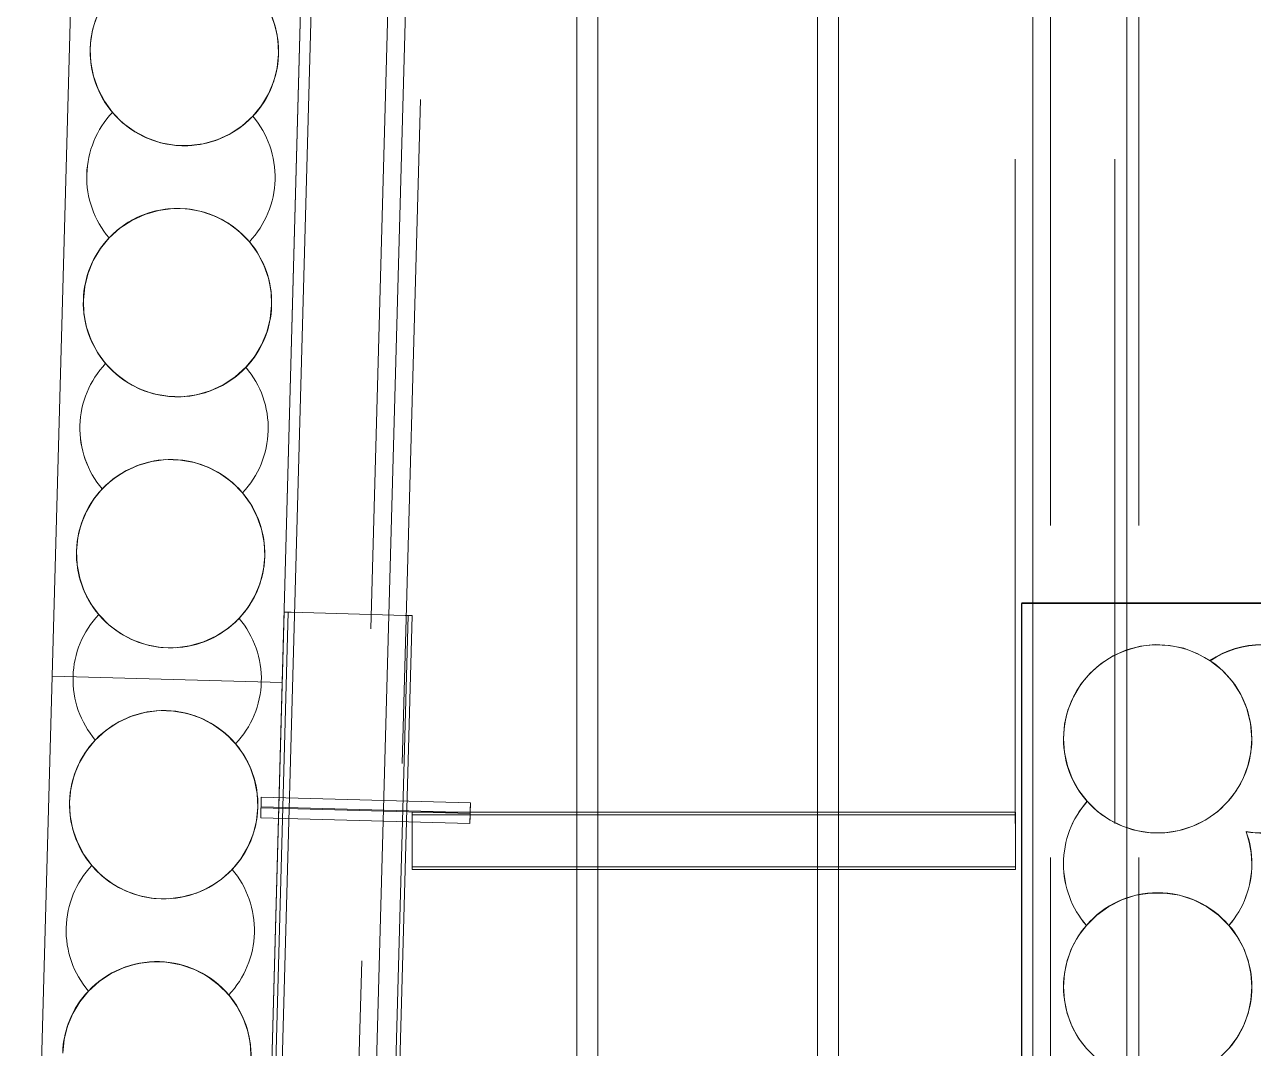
# Model space of a CAD drawing. Header units: metres. Extents: x 1753726 to 1755216, y 5920592 to 5921703.
# Drawn here: x 1755111.52 to 1755117.39, y 5921417.49 to 5921422.38 of the extents above; entities that cross this region are included whole.
import ezdxf

# ---------------------------------------------------------------- set-up
doc = ezdxf.new("R2010")
doc.units = ezdxf.units.M
doc.linetypes.add('CENTER', pattern=[50.8, 31.75, -6.35, 6.35, -6.35])
doc.linetypes.add('HIDDEN2', pattern=[4.7625, 3.175, -1.5875])
for name, color, linetype, lineweight in [('A-FLOR-____-OTLN', 9, 'Continuous', 9), ('A-WALL-____-OTLN', 2, 'Continuous', 9), ('P-PIPE-____-CNTR', 1, 'CENTER', 9), ('P-PIPE-____-OTLN', 6, 'HIDDEN2', 18), ('S-BEAM-____-OTLN', 7, 'Continuous', 9), ('S-FNDN-____-OTLN', 7, 'Continuous', 9)]:
    doc.layers.add(name, color=color, linetype=linetype, lineweight=lineweight)

# ---------------------------------------------------------------- blocks, each defined once
blk = doc.blocks.new('Link Sewer3 - Link Sewer-3913003-X-ARUP-GL-HERNE_BAY_ALIGNMENT')
at = {"layer": 'A-WALL-____-OTLN'}
for p, q in [((679.4705, 353.0049), (679.4705, 295.0049)), ((679.5705, 353.0049), (679.5705, 295.0049)), ((680.6205, 295.0049), (680.6205, 353.0049)), ((680.7205, 295.0049), (680.7205, 353.0049))]:
    blk.add_line(p, q, dxfattribs=at)
blk = doc.blocks.new('308492-ARUP-STPW-MOD-1600_rvt-1-X-ARUP-GL-HERNE_BAY_ALIGNMENT')
at = {"layer": 'A-WALL-____-OTLN'}
blk.add_blockref('Link Sewer3 - Link Sewer-3913003-X-ARUP-GL-HERNE_BAY_ALIGNMENT', (1754434.6848, 5921116.5106), dxfattribs=at)
blk = doc.blocks.new('Arup_Beam_Steel I Section_UB_AU - WALER 1 - B_610UB125-5289045-X-ARUP-GL-HERNE_BAY_ALIGNMENT')
at = {"layer": 'S-BEAM-____-OTLN'}
for p, q in [((1755112.6426, 5921415.4037), (1755112.7569, 5921419.5725)), ((1755112.6426, 5921415.4037), (1755112.7569, 5921419.5725)), ((1755112.7765, 5921419.572), (1755112.6622, 5921415.4032)), ((1755112.6622, 5921415.4032), (1755112.7765, 5921419.572)), ((1755112.6622, 5921415.4032), (1755112.7765, 5921419.572)), ((1755112.7765, 5921419.572), (1755112.7569, 5921419.5725)), ((1755112.7569, 5921419.5725), (1755112.7765, 5921419.572)), ((1755112.7765, 5921419.572), (1755112.7904, 5921419.5716)), ((1755112.7765, 5921419.572), (1755112.7904, 5921419.5716)), ((1755113.335, 5921419.5567), (1755112.7904, 5921419.5716)), ((1755112.7904, 5921419.5716), (1755113.335, 5921419.5567)), ((1755113.2348, 5921415.3875), (1755113.349, 5921419.5563)), ((1755113.349, 5921419.5563), (1755113.2348, 5921415.3875)), ((1755113.2348, 5921415.3875), (1755113.349, 5921419.5563)), ((1755113.2544, 5921415.3869), (1755113.3686, 5921419.5558)), ((1755113.2544, 5921415.3869), (1755113.3686, 5921419.5558)), ((1755113.335, 5921419.5567), (1755113.349, 5921419.5563)), ((1755113.335, 5921419.5567), (1755113.349, 5921419.5563)), ((1755113.349, 5921419.5563), (1755113.3686, 5921419.5558)), ((1755113.3686, 5921419.5558), (1755113.349, 5921419.5563)), ((1755112.6622, 5921415.4032), (1755112.6426, 5921415.4037)), ((1755112.6426, 5921415.4037), (1755112.6622, 5921415.4032)), ((1755112.6762, 5921415.4028), (1755112.6622, 5921415.4032)), ((1755112.6762, 5921415.4028), (1755112.6622, 5921415.4032)), ((1755113.2208, 5921415.3879), (1755112.6762, 5921415.4028)), ((1755112.6762, 5921415.4028), (1755113.2208, 5921415.3879)), ((1755113.2348, 5921415.3875), (1755113.2208, 5921415.3879)), ((1755113.2348, 5921415.3875), (1755113.2208, 5921415.3879)), ((1755113.2348, 5921415.3875), (1755113.2544, 5921415.3869)), ((1755113.2544, 5921415.3869), (1755113.2348, 5921415.3875))]:
    blk.add_line(p, q, dxfattribs=at)
blk = doc.blocks.new('Arup_Beam_Steel Circular Hollow Section_CHS_AU - STRUT 1-5298114-X-ARUP-GL-HERNE_BAY_ALIGNMENT')
at = {"layer": 'S-BEAM-____-OTLN'}
for p, q in [((-1.4409, 0.1238), (1.4409, 0.1238)), ((-1.4409, -0.1238), (1.4409, -0.1238))]:
    blk.add_line(p, q, dxfattribs=at)
blk = doc.blocks.new('Arup_Beam_Steel Circular Hollow Section_CHS_AU - 5171462-X-ARUP-GL-HERNE_BAY_ALIGNMENT')
at = {"layer": 'S-BEAM-____-OTLN'}
for p, q in [((681.5661, 302.105), (678.6843, 302.105)), ((678.6843, 301.832), (678.6843, 302.105)), ((678.6843, 301.832), (678.6843, 302.105)), ((681.5661, 302.105), (681.5661, 301.832)), ((681.5661, 302.105), (681.5661, 301.832)), ((681.5661, 302.0923), (678.6843, 302.0923)), ((678.6843, 302.0923), (678.6843, 301.8447)), ((678.6843, 302.0923), (678.6843, 301.8447)), ((681.5661, 301.8447), (681.5661, 302.0923)), ((681.5661, 301.8447), (681.5661, 302.0923)), ((678.6843, 301.8447), (681.5661, 301.8447)), ((678.6843, 301.832), (681.5661, 301.832))]:
    blk.add_line(p, q, dxfattribs=at)
blk = doc.blocks.new('HB_Struct Framing_Support_2 - HB_Struct Framing_Support-5141438-X-ARUP-GL-HERNE_BAY_ALIGNMENT')
at = {"layer": 'S-BEAM-____-OTLN'}
for p, q in [((0.0495, -0.015), (-0.0495, -0.015)), ((-0.0495, -0.015), (-0.0133, -0.015)), ((-0.0133, -0.015), (-0.0495, -0.015)), ((-0.0495, -0.015), (0.0495, -0.015)), ((-0.0495, -0.015), (-0.0495, -1.015)), ((-0.0495, -0.015), (-0.0495, -1.015)), ((-0.0495, -0.015), (-0.0495, -1.015)), ((-0.0495, -0.015), (-0.0495, -1.015)), ((-0.0133, -0.015), (-0.0023, -0.015)), ((-0.0133, -0.015), (-0.0023, -0.015)), ((-0.0023, -1.015), (-0.0023, -0.015)), ((-0.0023, -1.015), (-0.0023, -0.015)), ((0.0023, -0.015), (0.0023, -1.015)), ((0.0023, -0.015), (0.0133, -0.015)), ((0.0023, -0.015), (0.0133, -0.015)), ((0.0023, -1.015), (0.0023, -0.015)), ((0.0495, -0.015), (0.0133, -0.015)), ((0.0133, -0.015), (0.0495, -0.015)), ((0.0495, -1.015), (0.0495, -0.015)), ((0.0495, -0.015), (0.0495, -1.015)), ((0.0495, -0.015), (0.0495, -1.015)), ((0.0495, -0.015), (0.0495, -1.015)), ((0.0495, -1.015), (-0.0495, -1.015)), ((-0.0495, -1.015), (-0.0133, -1.015)), ((-0.0133, -1.015), (-0.0495, -1.015)), ((-0.0495, -1.015), (0.0495, -1.015)), ((-0.0023, -1.015), (-0.0133, -1.015)), ((-0.0023, -1.015), (-0.0133, -1.015)), ((0.0133, -1.015), (0.0023, -1.015)), ((0.0133, -1.015), (0.0023, -1.015)), ((0.0495, -1.015), (0.0133, -1.015)), ((0.0133, -1.015), (0.0495, -1.015))]:
    blk.add_line(p, q, dxfattribs=at)
blk = doc.blocks.new('308492-ARUP-STTW-MOD-0100_rvt-1-X-ARUP-GL-HERNE_BAY_ALIGNMENT')
at = {"layer": 'S-BEAM-____-OTLN'}
for p, q in [((1755120.2805, 5921419.6169), (1755116.2809, 5921419.6169)), ((1755116.2809, 5921419.6169), (1755116.2809, 5921418.4169)), ((1755116.2809, 5921418.4169), (1755116.2809, 5921419.6169)), ((1755116.2809, 5921419.6169), (1755120.2805, 5921419.6169)), ((1755116.2809, 5921418.4169), (1755116.2809, 5921412.5289)), ((1755116.2809, 5921412.5289), (1755116.2809, 5921418.4169))]:
    blk.add_line(p, q, dxfattribs=at)
at = {"layer": 'S-FNDN-____-OTLN'}
for p, q in [((1755116.2807, 5921398.3141), (1755116.2807, 5921419.6141)), ((1755116.2807, 5921419.6141), (1755120.2807, 5921419.6141)), ((1755120.2807, 5921419.6141), (1755116.2807, 5921419.6141)), ((1755116.2807, 5921419.6141), (1755116.2807, 5921398.3141))]:
    blk.add_line(p, q, dxfattribs=at)
at = {"layer": 'S-FNDN-____-OTLN', "flags": 128}
for points in [[(1755116.4805, 5921418.9669), (1755116.4859, 5921419.0361), (1755116.5018, 5921419.1036), (1755116.5279, 5921419.1679), (1755116.5635, 5921419.2274), (1755116.6079, 5921419.2807), (1755116.6599, 5921419.3265), (1755116.7184, 5921419.3638), (1755116.7819, 5921419.3917), (1755116.8489, 5921419.4095), (1755116.9179, 5921419.4168), (1755116.9871, 5921419.4134), (1755117.0551, 5921419.3994), (1755117.12, 5921419.3751), (1755117.1805, 5921419.3411)], [(1755117.1805, 5921419.3411), (1755117.12, 5921419.3751), (1755117.0551, 5921419.3994), (1755116.9871, 5921419.4134), (1755116.9179, 5921419.4168), (1755116.8489, 5921419.4095), (1755116.7819, 5921419.3917), (1755116.7184, 5921419.3638), (1755116.6599, 5921419.3265), (1755116.6079, 5921419.2807), (1755116.5635, 5921419.2274), (1755116.5279, 5921419.1679), (1755116.5018, 5921419.1036), (1755116.4859, 5921419.0361), (1755116.4805, 5921418.9669)], [(1755117.1805, 5921419.3411), (1755117.2381, 5921419.2954), (1755117.2875, 5921419.2409), (1755117.3274, 5921419.1791), (1755117.3566, 5921419.1116), (1755117.3745, 5921419.0403), (1755117.3805, 5921418.9669)], [(1755117.3805, 5921418.9669), (1755117.3745, 5921419.0403), (1755117.3566, 5921419.1116), (1755117.3274, 5921419.1791), (1755117.2875, 5921419.2409), (1755117.2381, 5921419.2954), (1755117.1805, 5921419.3411)], [(1755116.594, 5921418.6682), (1755116.5543, 5921418.72), (1755116.5225, 5921418.777), (1755116.4994, 5921418.8381), (1755116.4852, 5921418.9018), (1755116.4805, 5921418.9669)], [(1755116.4805, 5921418.9669), (1755116.4852, 5921418.9018), (1755116.4994, 5921418.8381), (1755116.5225, 5921418.777), (1755116.5543, 5921418.72), (1755116.594, 5921418.6682)], [(1755117.3805, 5921418.9669), (1755117.3758, 5921418.9018), (1755117.3617, 5921418.8381), (1755117.3385, 5921418.777), (1755117.3067, 5921418.72), (1755117.267, 5921418.6682)], [(1755117.267, 5921418.6682), (1755117.3067, 5921418.72), (1755117.3385, 5921418.777), (1755117.3617, 5921418.8381), (1755117.3758, 5921418.9018), (1755117.3805, 5921418.9669)], [(1755117.267, 5921418.6682), (1755117.2174, 5921418.6202), (1755117.1609, 5921418.5804), (1755117.0991, 5921418.5497), (1755117.0333, 5921418.5288), (1755116.965, 5921418.5183), (1755116.896, 5921418.5183), (1755116.8277, 5921418.5288), (1755116.7619, 5921418.5497), (1755116.7001, 5921418.5804), (1755116.6437, 5921418.6202), (1755116.594, 5921418.6682)], [(1755116.594, 5921418.6682), (1755116.6437, 5921418.6202), (1755116.7001, 5921418.5804), (1755116.7619, 5921418.5497), (1755116.8277, 5921418.5288), (1755116.896, 5921418.5183), (1755116.965, 5921418.5183), (1755117.0333, 5921418.5288), (1755117.0991, 5921418.5497), (1755117.1609, 5921418.5804), (1755117.2174, 5921418.6202), (1755117.267, 5921418.6682)], [(1755117.3805, 5921418.3694), (1755117.3774, 5921418.4218), (1755117.3683, 5921418.4734), (1755117.3532, 5921418.5236)], [(1755117.3533, 5921418.5236), (1755117.3683, 5921418.4734), (1755117.3774, 5921418.4218), (1755117.3805, 5921418.3694)], [(1755116.5898, 5921418.0754), (1755116.6397, 5921418.1248), (1755116.6966, 5921418.1659), (1755116.7593, 5921418.1976), (1755116.8261, 5921418.2191), (1755116.8954, 5921418.23), (1755116.9656, 5921418.23), (1755117.035, 5921418.2191), (1755117.1018, 5921418.1976), (1755117.1644, 5921418.1659), (1755117.2213, 5921418.1248), (1755117.2712, 5921418.0754)], [(1755117.2712, 5921418.0754), (1755117.2213, 5921418.1248), (1755117.1644, 5921418.1659), (1755117.1018, 5921418.1976), (1755117.035, 5921418.2191), (1755116.9656, 5921418.23), (1755116.8954, 5921418.23), (1755116.8261, 5921418.2191), (1755116.7593, 5921418.1976), (1755116.6966, 5921418.1659), (1755116.6397, 5921418.1248), (1755116.5898, 5921418.0754)], [(1755116.4805, 5921417.7814), (1755116.4851, 5921417.8453), (1755116.4986, 5921417.9079), (1755116.521, 5921417.9679), (1755116.5515, 5921418.0241), (1755116.5898, 5921418.0754)], [(1755116.5898, 5921418.0754), (1755116.5515, 5921418.0241), (1755116.521, 5921417.9679), (1755116.4986, 5921417.9079), (1755116.4851, 5921417.8453), (1755116.4805, 5921417.7814)], [(1755117.2712, 5921418.0754), (1755117.3095, 5921418.0241), (1755117.3401, 5921417.9679), (1755117.3624, 5921417.9079), (1755117.376, 5921417.8453), (1755117.3805, 5921417.7814)], [(1755117.3805, 5921417.7814), (1755117.376, 5921417.8453), (1755117.3624, 5921417.9079), (1755117.3401, 5921417.9679), (1755117.3095, 5921418.0241), (1755117.2712, 5921418.0754)], [(1755116.5898, 5921417.4874), (1755116.5515, 5921417.5387), (1755116.521, 5921417.595), (1755116.4986, 5921417.655), (1755116.4851, 5921417.7175), (1755116.4805, 5921417.7814)], [(1755116.4805, 5921417.7814), (1755116.4851, 5921417.7175), (1755116.4986, 5921417.655), (1755116.521, 5921417.595), (1755116.5515, 5921417.5387), (1755116.5898, 5921417.4874)], [(1755117.3805, 5921417.7814), (1755117.376, 5921417.7175), (1755117.3624, 5921417.655), (1755117.3401, 5921417.595), (1755117.3095, 5921417.5387), (1755117.2712, 5921417.4874)], [(1755117.2712, 5921417.4874), (1755117.3095, 5921417.5387), (1755117.3401, 5921417.595), (1755117.3624, 5921417.655), (1755117.376, 5921417.7175), (1755117.3805, 5921417.7814)], [(1755117.2712, 5921417.4874), (1755117.2213, 5921417.438), (1755117.1644, 5921417.397), (1755117.1018, 5921417.3653), (1755117.035, 5921417.3437), (1755116.9656, 5921417.3328), (1755116.8954, 5921417.3328), (1755116.8261, 5921417.3437), (1755116.7593, 5921417.3653), (1755116.6966, 5921417.397), (1755116.6397, 5921417.438), (1755116.5898, 5921417.4874)], [(1755116.5898, 5921417.4874), (1755116.6397, 5921417.438), (1755116.6966, 5921417.397), (1755116.7593, 5921417.3653), (1755116.8261, 5921417.3437), (1755116.8954, 5921417.3328), (1755116.9656, 5921417.3328), (1755117.035, 5921417.3437), (1755117.1018, 5921417.3653), (1755117.1644, 5921417.397), (1755117.2213, 5921417.438), (1755117.2712, 5921417.4874)]]:
    blk.add_lwpolyline(points, dxfattribs=at)
at = {"layer": 'S-FNDN-____-OTLN'}
for centre, start, end in [((1755116.9307, 5921418.9656), 56.25101, 180), ((1755117.4305, 5921418.9669), 56.25101, 123.74899), ((1755117.4307, 5921418.9656), 56.25101, 123.74899), ((1755117.4307, 5921418.9656), 56.25101, 123.74899), ((1755116.9305, 5921418.9669), 0, 56.25101), ((1755116.9305, 5921418.9669), 0, 56.25101), ((1755116.9307, 5921418.9656), 180, 221.4883), ((1755116.9305, 5921418.9669), 318.39971, 0), ((1755116.9305, 5921418.9669), 318.39971, 0), ((1755116.9305, 5921418.3694), 138.39971, 180), ((1755116.9305, 5921418.3694), 138.39971, 180), ((1755116.9307, 5921418.3694), 138.5117, 180), ((1755116.9305, 5921418.9669), 221.60029, 318.39971), ((1755116.9305, 5921418.9669), 221.60029, 318.39971), ((1755117.4305, 5921418.9669), 260.11518, 303.74899), ((1755116.9307, 5921418.3694), 0, 19.85145), ((1755116.9305, 5921418.3694), 180, 220.79339), ((1755116.9305, 5921418.3694), 180, 220.7934), ((1755116.9307, 5921418.3694), 180, 220.79339), ((1755116.9307, 5921418.3694), 180, 220.79339), ((1755116.9305, 5921418.3694), 319.20661, 0), ((1755116.9307, 5921418.3694), 319.20661, 0), ((1755116.9305, 5921417.7814), 40.79339, 139.20661), ((1755116.9305, 5921417.7814), 40.79339, 139.20661), ((1755116.9307, 5921417.7814), 139.20661, 180), ((1755116.9307, 5921417.7814), 139.20661, 180), ((1755116.9307, 5921417.7814), 0, 40.79339), ((1755116.9307, 5921417.7814), 0, 40.79339), ((1755116.9307, 5921417.7814), 180, 220.79339), ((1755116.9307, 5921417.7814), 180, 220.79339), ((1755116.9307, 5921417.7814), 319.20661, 0)]:
    blk.add_arc(centre, 0.45, start, end, dxfattribs=at)
for centre, major_axis, start_param, end_param in [((1755116.9307, 5921418.9656), (0.45, 0), 0.981765, 3.141593), ((1755117.4305, 5921418.9669), (-0.368, 0.259), 4.73673, 5.914792), ((1755116.9307, 5921418.9656), (0.3729, 0.2518), 2.547715, 3.271823), ((1755116.9307, 5921418.3694), (0.2518, 0.3729), 1.440566, 2.164674), ((1755117.4305, 5921418.9669), (0.0756, 0.4436), 3.137906, 3.899459), ((1755117.4307, 5921418.9656), (-0.2195, 0.3929), 2.460761, 3.221165), ((1755117.4307, 5921418.9656), (0, 0.45), 2.97022, 3.730624), ((1755116.9307, 5921418.3694), (-0.0335, 0.4488), 4.63785, 4.984323), ((1755116.9305, 5921418.3694), (-0.2763, 0.3552), 3.339177, 4.051157), ((1755116.9307, 5921418.3694), (-0.2359, 0.3832), 3.448512, 4.160491), ((1755116.9307, 5921417.7814), (-0.2359, 0.3832), 3.448512, 4.160491)]:
    blk.add_ellipse(centre, major_axis=major_axis, ratio=1, start_param=start_param, end_param=end_param, dxfattribs=at)
at = {"layer": 'S-BEAM-____-OTLN'}
for name, p in [('Arup_Beam_Steel I Section_UB_AU - WALER 1 - B_610UB125-5289045-X-ARUP-GL-HERNE_BAY_ALIGNMENT', (0, 0)), ('Arup_Beam_Steel Circular Hollow Section_CHS_AU - 5171462-X-ARUP-GL-HERNE_BAY_ALIGNMENT', (1754434.6848, 5921116.5106))]:
    blk.add_blockref(name, p, dxfattribs=at)
for name, p, rotation in [('HB_Struct Framing_Support_2 - HB_Struct Framing_Support-5141438-X-ARUP-GL-HERNE_BAY_ALIGNMENT', (1755112.6312, 5921418.6396), 88.42986395248445), ('Arup_Beam_Steel Circular Hollow Section_CHS_AU - STRUT 1-5298114-X-ARUP-GL-HERNE_BAY_ALIGNMENT', (1755114.81, 5921418.4791), 180)]:
    blk.add_blockref(name, p, dxfattribs=dict(at, rotation=rotation))
blk = doc.blocks.new('308492-ARUP-STRW-MOD-1700_rvt-1-X-ARUP-GL-HERNE_BAY_ALIGNMENT')
at = {"layer": 'A-FLOR-____-OTLN'}
for p, q in [((1755112.6039, 5921412.1659), (1755113.3916, 5921440.9044)), ((1755113.3916, 5921440.9044), (1755112.6039, 5921412.1659))]:
    blk.add_line(p, q, dxfattribs=at)
at = {"layer": 'S-BEAM-____-OTLN'}
for p, q in [((1755111.7453, 5921422.8154), (1755111.6481, 5921419.2667)), ((1755111.7453, 5921422.8154), (1755111.6481, 5921419.2667)), ((1755112.7476, 5921419.2366), (1755112.8449, 5921422.7853)), ((1755112.8449, 5921422.7853), (1755112.7476, 5921419.2366)), ((1755111.6481, 5921419.2667), (1755111.5165, 5921414.4685)), ((1755111.6481, 5921419.2667), (1755111.5165, 5921414.4685)), ((1755112.7476, 5921419.2366), (1755111.6481, 5921419.2667)), ((1755111.6481, 5921419.2667), (1755112.7476, 5921419.2366)), ((1755112.6161, 5921414.4384), (1755112.7476, 5921419.2366)), ((1755112.7476, 5921419.2366), (1755112.6161, 5921414.4384))]:
    blk.add_line(p, q, dxfattribs=at)
for centre, start, end in [((1755112.2801, 5921422.2505), 178.42986, 220.24018), ((1755112.2636, 5921421.6508), 136.61955, 178.42986), ((1755112.2636, 5921421.6508), 178.42986, 220.24018), ((1755112.2636, 5921421.6508), 316.61955, 358.42986), ((1755112.2636, 5921421.6508), 316.61955, 358.42986), ((1755112.2472, 5921421.051), 178.42986, 220.24018), ((1755112.2307, 5921420.4512), 136.61955, 178.42986), ((1755112.2307, 5921420.4512), 178.42986, 220.24018), ((1755112.2307, 5921420.4512), 316.61955, 358.42986), ((1755112.2307, 5921420.4512), 316.61955, 358.42986), ((1755112.2143, 5921419.8514), 136.61955, 178.42986), ((1755112.2143, 5921419.8514), 358.42986, 40.24018), ((1755112.2143, 5921419.8514), 358.42986, 40.24018), ((1755112.2143, 5921419.8514), 316.61955, 358.42986), ((1755112.1979, 5921419.2517), 136.61955, 178.42986), ((1755112.1979, 5921419.2517), 136.61955, 178.42986), ((1755112.1979, 5921419.2517), 358.42986, 40.24018), ((1755112.1979, 5921419.2517), 358.42986, 40.24018), ((1755112.1979, 5921419.2517), 178.42986, 220.24018), ((1755112.1979, 5921419.2517), 316.61955, 358.42986), ((1755112.1979, 5921419.2517), 316.61955, 358.42986), ((1755112.1814, 5921418.6519), 136.61955, 178.42986), ((1755112.1814, 5921418.6519), 358.42986, 40.24018), ((1755112.1814, 5921418.6519), 358.42986, 40.24018), ((1755112.1814, 5921418.6519), 178.42986, 220.24018), ((1755112.1814, 5921418.6519), 316.61955, 358.42986), ((1755112.165, 5921418.0521), 136.61955, 178.42986), ((1755112.165, 5921418.0521), 136.61955, 178.42986), ((1755112.165, 5921418.0521), 358.42986, 40.24018), ((1755112.165, 5921418.0521), 178.42986, 220.24018), ((1755112.165, 5921418.0521), 316.61955, 358.42986), ((1755112.165, 5921418.0521), 316.61955, 358.42986), ((1755112.1485, 5921417.4524), 136.61955, 178.42986), ((1755112.1485, 5921417.4524), 358.42986, 40.24018), ((1755112.1485, 5921417.4524), 358.42986, 40.24018)]:
    blk.add_arc(centre, 0.45, start, end, dxfattribs=at)
for centre, major_axis, start_param, end_param in [((1755112.2801, 5921422.2505), (-0.4049, 0.1964), 3.56592, 6.707512), ((1755112.2801, 5921422.2505), (0.4393, 0.0974), 6.037659, 9.179252), ((1755112.2801, 5921422.2505), (0.0611, 0.4458), 1.679584, 2.409311), ((1755112.2801, 5921422.2505), (-0.2957, 0.3392), 3.2383, 3.968028), ((1755112.2801, 5921422.2505), (-0.2426, 0.379), 3.386007, 4.115735), ((1755112.2636, 5921421.6508), (0.4484, 0.0382), 2.299465, 3.029193), ((1755112.2636, 5921421.6508), (-0.4249, 0.1481), 3.449641, 4.179369), ((1755112.2636, 5921421.6508), (-0.2764, 0.3551), 4.023698, 4.753426), ((1755112.2636, 5921421.6508), (0.3311, 0.3047), 2.370328, 3.100055), ((1755112.2472, 5921421.051), (0.2987, 0.3365), 1.5396, 2.269327), ((1755112.2472, 5921421.051), (0.4473, 0.0489), 2.275674, 3.005401), ((1755112.2472, 5921421.051), (-0.3973, 0.2114), 3.603164, 4.332892), ((1755112.2472, 5921421.051), (-0.3876, 0.2286), 3.647123, 4.37685), ((1755112.2472, 5921421.051), (0.0611, 0.4458), 1.679584, 2.409311), ((1755112.2472, 5921421.051), (-0.3104, 0.3258), 3.194112, 3.923839), ((1755112.2472, 5921421.051), (-0.2426, 0.379), 3.386007, 4.115735), ((1755112.2307, 5921420.4512), (0.4393, 0.0974), 2.166339, 2.896067), ((1755112.2307, 5921420.4512), (-0.4365, 0.1094), 3.359714, 4.089442), ((1755112.2307, 5921420.4512), (-0.4367, 0.1087), 3.358172, 4.087899), ((1755112.2307, 5921420.4512), (0.2781, 0.3538), 2.209452, 2.93918), ((1755112.2143, 5921419.8514), (0.2987, 0.3365), 1.5396, 2.269327), ((1755112.2143, 5921419.8514), (0.0611, 0.4458), 1.679584, 2.409311), ((1755112.2143, 5921419.8514), (0.3311, 0.3047), 2.370328, 3.100055), ((1755112.2143, 5921419.8514), (-0.4304, 0.1313), 2.680452, 3.41018), ((1755112.1979, 5921419.2517), (0.3311, 0.3047), 2.370328, 3.100055), ((1755112.1814, 5921418.6519), (0.2987, 0.3365), 1.5396, 2.269327), ((1755112.1814, 5921418.6519), (0.0611, 0.4458), 1.679584, 2.409311), ((1755112.1814, 5921418.6519), (-0.4304, 0.1313), 2.680452, 3.41018), ((1755112.165, 5921418.0521), (0.2286, 0.3876), 5.217919, 5.947647), ((1755112.165, 5921418.0521), (0.3311, 0.3047), 2.370328, 3.100055), ((1755112.1485, 5921417.4524), (0.4395, 0.0967), 2.167882, 2.897609)]:
    blk.add_ellipse(centre, major_axis=major_axis, ratio=1, start_param=start_param, end_param=end_param, dxfattribs=at)
at = {"layer": 'S-FNDN-____-OTLN', "flags": 128}
for points in [[(1755111.8302, 5921422.2629), (1755111.8332, 5921422.1973), (1755111.8457, 5921422.1329), (1755111.8674, 5921422.071), (1755111.8979, 5921422.0129), (1755111.9365, 5921421.9599)], [(1755112.6071, 5921421.9415), (1755112.6486, 5921421.9923), (1755112.6822, 5921422.0487), (1755112.7073, 5921422.1093), (1755112.7233, 5921422.1729), (1755112.7299, 5921422.2382)], [(1755111.9365, 5921421.9599), (1755111.9848, 5921421.9109), (1755112.04, 5921421.8699), (1755112.1008, 5921421.8378), (1755112.1658, 5921421.8153), (1755112.2334, 5921421.803), (1755112.3021, 5921421.8011), (1755112.3703, 5921421.8097), (1755112.4364, 5921421.8286), (1755112.4989, 5921421.8573), (1755112.5562, 5921421.8953), (1755112.6071, 5921421.9415)], [(1755112.5907, 5921421.3417), (1755112.5424, 5921421.3906), (1755112.4872, 5921421.4316), (1755112.4264, 5921421.4637), (1755112.3615, 5921421.4862), (1755112.2938, 5921421.4986), (1755112.2251, 5921421.5005), (1755112.1569, 5921421.4918), (1755112.0908, 5921421.4729), (1755112.0283, 5921421.4442), (1755111.971, 5921421.4063), (1755111.9201, 5921421.3601)], [(1755111.9201, 5921421.3601), (1755111.8786, 5921421.3092), (1755111.845, 5921421.2529), (1755111.8199, 5921421.1923), (1755111.8039, 5921421.1286), (1755111.7973, 5921421.0633)], [(1755112.697, 5921421.0387), (1755112.694, 5921421.1042), (1755112.6815, 5921421.1687), (1755112.6598, 5921421.2306), (1755112.6293, 5921421.2887), (1755112.5907, 5921421.3417)], [(1755111.7973, 5921421.0633), (1755111.8003, 5921420.9978), (1755111.8128, 5921420.9333), (1755111.8346, 5921420.8714), (1755111.8651, 5921420.8133), (1755111.9037, 5921420.7603)], [(1755112.5742, 5921420.7419), (1755112.6157, 5921420.7928), (1755112.6493, 5921420.8491), (1755112.6744, 5921420.9097), (1755112.6904, 5921420.9734), (1755112.697, 5921421.0387)], [(1755111.9037, 5921420.7603), (1755111.952, 5921420.7114), (1755112.0071, 5921420.6704), (1755112.0679, 5921420.6382), (1755112.1329, 5921420.6158), (1755112.2005, 5921420.6034), (1755112.2692, 5921420.6015), (1755112.3375, 5921420.6101), (1755112.4036, 5921420.629), (1755112.466, 5921420.6578), (1755112.5234, 5921420.6957), (1755112.5742, 5921420.7419)], [(1755112.5578, 5921420.1421), (1755112.5095, 5921420.1911), (1755112.4543, 5921420.2321), (1755112.3936, 5921420.2642), (1755112.3286, 5921420.2867), (1755112.261, 5921420.299), (1755112.1922, 5921420.3009), (1755112.124, 5921420.2923), (1755112.0579, 5921420.2734), (1755111.9955, 5921420.2447), (1755111.9381, 5921420.2067), (1755111.8872, 5921420.1605)], [(1755111.8872, 5921420.1605), (1755111.8458, 5921420.1097), (1755111.8121, 5921420.0533), (1755111.787, 5921419.9927), (1755111.771, 5921419.9291), (1755111.7645, 5921419.8638)], [(1755112.6641, 5921419.8391), (1755112.6611, 5921419.9047), (1755112.6486, 5921419.9691), (1755112.6269, 5921420.031), (1755112.5964, 5921420.0891), (1755112.5578, 5921420.1421)], [(1755111.7645, 5921419.8638), (1755111.7675, 5921419.7982), (1755111.7799, 5921419.7338), (1755111.8017, 5921419.6719), (1755111.8322, 5921419.6138), (1755111.8708, 5921419.5608)], [(1755112.5414, 5921419.5424), (1755112.5828, 5921419.5932), (1755112.6165, 5921419.6496), (1755112.6415, 5921419.7102), (1755112.6575, 5921419.7738), (1755112.6641, 5921419.8391)], [(1755111.8708, 5921419.5608), (1755111.9191, 5921419.5118), (1755111.9742, 5921419.4708), (1755112.035, 5921419.4387), (1755112.1, 5921419.4162), (1755112.1676, 5921419.4039), (1755112.2364, 5921419.402), (1755112.3046, 5921419.4106), (1755112.3707, 5921419.4295), (1755112.4331, 5921419.4582), (1755112.4905, 5921419.4962), (1755112.5414, 5921419.5424)], [(1755112.5249, 5921418.9426), (1755112.4766, 5921418.9915), (1755112.4215, 5921419.0325), (1755112.3607, 5921419.0647), (1755112.2957, 5921419.0871), (1755112.2281, 5921419.0995), (1755112.1593, 5921419.1014), (1755112.0911, 5921419.0927), (1755112.025, 5921419.0739), (1755111.9626, 5921419.0451), (1755111.9052, 5921419.0072), (1755111.8543, 5921418.961)], [(1755111.8543, 5921418.961), (1755111.8129, 5921418.9101), (1755111.7792, 5921418.8538), (1755111.7542, 5921418.7932), (1755111.7382, 5921418.7295), (1755111.7316, 5921418.6642)], [(1755112.6312, 5921418.6396), (1755112.6283, 5921418.7051), (1755112.6158, 5921418.7696), (1755112.594, 5921418.8315), (1755112.5635, 5921418.8896), (1755112.5249, 5921418.9426)], [(1755111.7316, 5921418.6642), (1755111.7346, 5921418.5987), (1755111.7471, 5921418.5342), (1755111.7688, 5921418.4723), (1755111.7993, 5921418.4142), (1755111.8379, 5921418.3612)], [(1755112.5085, 5921418.3428), (1755112.5499, 5921418.3937), (1755112.5836, 5921418.45), (1755112.6087, 5921418.5106), (1755112.6247, 5921418.5743), (1755112.6312, 5921418.6396)], [(1755111.8379, 5921418.3612), (1755111.8862, 5921418.3123), (1755111.9414, 5921418.2713), (1755112.0021, 5921418.2391), (1755112.0671, 5921418.2167), (1755112.1348, 5921418.2043), (1755112.2035, 5921418.2024), (1755112.2717, 5921418.2111), (1755112.3378, 5921418.2299), (1755112.4003, 5921418.2587), (1755112.4576, 5921418.2966), (1755112.5085, 5921418.3428)], [(1755112.492, 5921417.743), (1755112.4438, 5921417.792), (1755112.3886, 5921417.833), (1755112.3278, 5921417.8651), (1755112.2628, 5921417.8876), (1755112.1952, 5921417.8999), (1755112.1265, 5921417.9018), (1755112.0582, 5921417.8932), (1755111.9921, 5921417.8743), (1755111.9297, 5921417.8456), (1755111.8724, 5921417.8076), (1755111.8215, 5921417.7614)], [(1755111.8215, 5921417.7614), (1755111.78, 5921417.7106), (1755111.7464, 5921417.6542), (1755111.7213, 5921417.5936), (1755111.7053, 5921417.53), (1755111.6987, 5921417.4647)], [(1755112.5984, 5921417.44), (1755112.5954, 5921417.5056), (1755112.5829, 5921417.57), (1755112.5612, 5921417.6319), (1755112.5307, 5921417.69), (1755112.492, 5921417.743)]]:
    blk.add_lwpolyline(points, dxfattribs=at)
at = {"layer": 'S-FNDN-____-OTLN'}
for centre, start, end in [((1755112.2636, 5921421.6508), 136.61955, 178.42986), ((1755112.2636, 5921421.6508), 178.42986, 220.24018), ((1755112.2636, 5921421.6508), 316.61955, 358.42986), ((1755112.2636, 5921421.6508), 316.61955, 358.42986), ((1755112.2307, 5921420.4512), 136.61955, 178.42986), ((1755112.2307, 5921420.4512), 178.42986, 220.24018), ((1755112.2307, 5921420.4512), 316.61955, 358.42986), ((1755112.2307, 5921420.4512), 316.61955, 358.42986), ((1755112.2143, 5921419.8514), 358.42986, 178.42986), ((1755112.2143, 5921419.8514), 40.24018, 136.61955), ((1755112.2143, 5921419.8514), 178.42986, 358.42986), ((1755112.1979, 5921419.2517), 136.61955, 178.42986), ((1755112.1979, 5921419.2517), 136.61955, 178.42986), ((1755112.2143, 5921419.8514), 220.24018, 316.61955), ((1755112.1979, 5921419.2517), 358.42986, 40.24018), ((1755112.1979, 5921419.2517), 358.42986, 40.24018), ((1755112.1979, 5921419.2517), 178.42986, 220.24018), ((1755112.1979, 5921419.2517), 316.61955, 358.42986), ((1755112.1979, 5921419.2517), 316.61955, 358.42986), ((1755112.1814, 5921418.6519), 358.42986, 178.42986), ((1755112.1814, 5921418.6519), 40.24018, 136.61955), ((1755112.1814, 5921418.6519), 178.42986, 358.42986), ((1755112.165, 5921418.0521), 136.61955, 178.42986), ((1755112.165, 5921418.0521), 136.61955, 178.42986), ((1755112.1814, 5921418.6519), 220.24018, 316.61955), ((1755112.165, 5921418.0521), 358.42986, 40.24018), ((1755112.165, 5921418.0521), 178.42986, 220.24018), ((1755112.165, 5921418.0521), 316.61955, 358.42986), ((1755112.165, 5921418.0521), 316.61955, 358.42986), ((1755112.1485, 5921417.4524), 358.42986, 178.42986), ((1755112.1485, 5921417.4524), 40.24018, 136.61955)]:
    blk.add_arc(centre, 0.45, start, end, dxfattribs=at)
for centre, major_axis, start_param, end_param in [((1755112.2801, 5921422.2505), (0.4393, 0.0974), 6.037659, 9.179252), ((1755112.2801, 5921422.2505), (-0.4049, 0.1964), 3.56592, 6.707512), ((1755112.2801, 5921422.2505), (-0.2426, 0.379), 0.974142, 4.115735), ((1755112.2636, 5921421.6508), (0.4484, 0.0382), 2.299465, 3.029193), ((1755112.2801, 5921422.2505), (-0.0851, 0.4419), 2.082833, 3.764971), ((1755112.2801, 5921422.2505), (0, 0.45), 2.27312, 3.955257), ((1755112.2636, 5921421.6508), (-0.2764, 0.3551), 4.023698, 4.753426), ((1755112.2636, 5921421.6508), (-0.4249, 0.1481), 3.449641, 4.179369), ((1755112.2636, 5921421.6508), (0.3311, 0.3047), 2.370328, 3.100055), ((1755112.2472, 5921421.051), (0.4473, 0.0489), 6.146994, 9.288587), ((1755112.2472, 5921421.051), (-0.444, 0.0735), 4.007943, 5.69008), ((1755112.2472, 5921421.051), (0.45, 0), 0.702324, 2.384461), ((1755112.2472, 5921421.051), (-0.2426, 0.379), 0.974142, 4.115735), ((1755112.2307, 5921420.4512), (0.4393, 0.0974), 2.166339, 2.896067), ((1755112.2472, 5921421.051), (0, 0.45), 2.27312, 3.955257), ((1755112.2472, 5921421.051), (-0.0236, 0.4494), 2.220601, 3.902738), ((1755112.2307, 5921420.4512), (-0.4367, 0.1087), 3.358172, 4.087899), ((1755112.2307, 5921420.4512), (-0.4365, 0.1094), 3.359714, 4.089442), ((1755112.2307, 5921420.4512), (0.2781, 0.3538), 2.209452, 2.93918), ((1755112.2143, 5921419.8514), (0.45, 0), 0.702324, 2.384461), ((1755112.2143, 5921419.8514), (0.2002, 0.403), 2.73426, 4.416397), ((1755112.1979, 5921419.2517), (0.3311, 0.3047), 2.370328, 3.100055), ((1755112.1814, 5921418.6519), (0.45, 0), 0.702324, 2.384461), ((1755112.1814, 5921418.6519), (0.2002, 0.403), 2.73426, 4.416397), ((1755112.165, 5921418.0521), (0.2286, 0.3876), 5.217919, 5.947647), ((1755112.165, 5921418.0521), (0.3311, 0.3047), 2.370328, 3.100055), ((1755112.1485, 5921417.4524), (0.45, 0), 0.702324, 2.384461)]:
    blk.add_ellipse(centre, major_axis=major_axis, ratio=1, start_param=start_param, end_param=end_param, dxfattribs=at)
blk = doc.blocks.new('308492-ARUP-STPU-MOD-1500_rvt-1-X-ARUP-GL-HERNE_BAY_ALIGNMENT')
at = {"layer": 'P-PIPE-____-CNTR'}
for p, q in [((1755112.5848, 5921395.0473), (1755113.8638, 5921441.7067)), ((1755112.5848, 5921395.0473), (1755113.8638, 5921441.7067)), ((1755112.5848, 5921395.0473), (1755113.8638, 5921441.7067)), ((1755112.5848, 5921395.0473), (1755113.8638, 5921441.7067)), ((1755116.3338, 5921415.2241), (1755116.3338, 5921436.0241)), ((1755116.3338, 5921415.2241), (1755116.3338, 5921436.0241)), ((1755116.7838, 5921415.2241), (1755116.7838, 5921436.0241)), ((1755116.7838, 5921415.2241), (1755116.7838, 5921436.0241))]:
    blk.add_line(p, q, dxfattribs=at)
at = {"layer": 'P-PIPE-____-OTLN'}
for p, q in [((1755113.7797, 5921441.709), (1755112.5007, 5921395.0496)), ((1755113.7797, 5921441.709), (1755112.5007, 5921395.0496)), ((1755112.6689, 5921395.045), (1755113.9479, 5921441.7044)), ((1755112.6689, 5921395.045), (1755113.9479, 5921441.7044)), ((1755116.2496, 5921436.0241), (1755116.2496, 5921415.2241)), ((1755116.4179, 5921415.2241), (1755116.4179, 5921436.0241)), ((1755116.7266, 5921436.0241), (1755116.7266, 5921415.2241)), ((1755116.8409, 5921415.2241), (1755116.8409, 5921436.0241))]:
    blk.add_line(p, q, dxfattribs=at)

msp = doc.modelspace()

# ---------------------------------------------------------------- block references
for name in ['308492-ARUP-STPW-MOD-1600_rvt-1-X-ARUP-GL-HERNE_BAY_ALIGNMENT', '308492-ARUP-STRW-MOD-1700_rvt-1-X-ARUP-GL-HERNE_BAY_ALIGNMENT', '308492-ARUP-STPU-MOD-1500_rvt-1-X-ARUP-GL-HERNE_BAY_ALIGNMENT', '308492-ARUP-STTW-MOD-0100_rvt-1-X-ARUP-GL-HERNE_BAY_ALIGNMENT']:
    msp.add_blockref(name, (0, 0))

doc.saveas('drawing.dxf')
